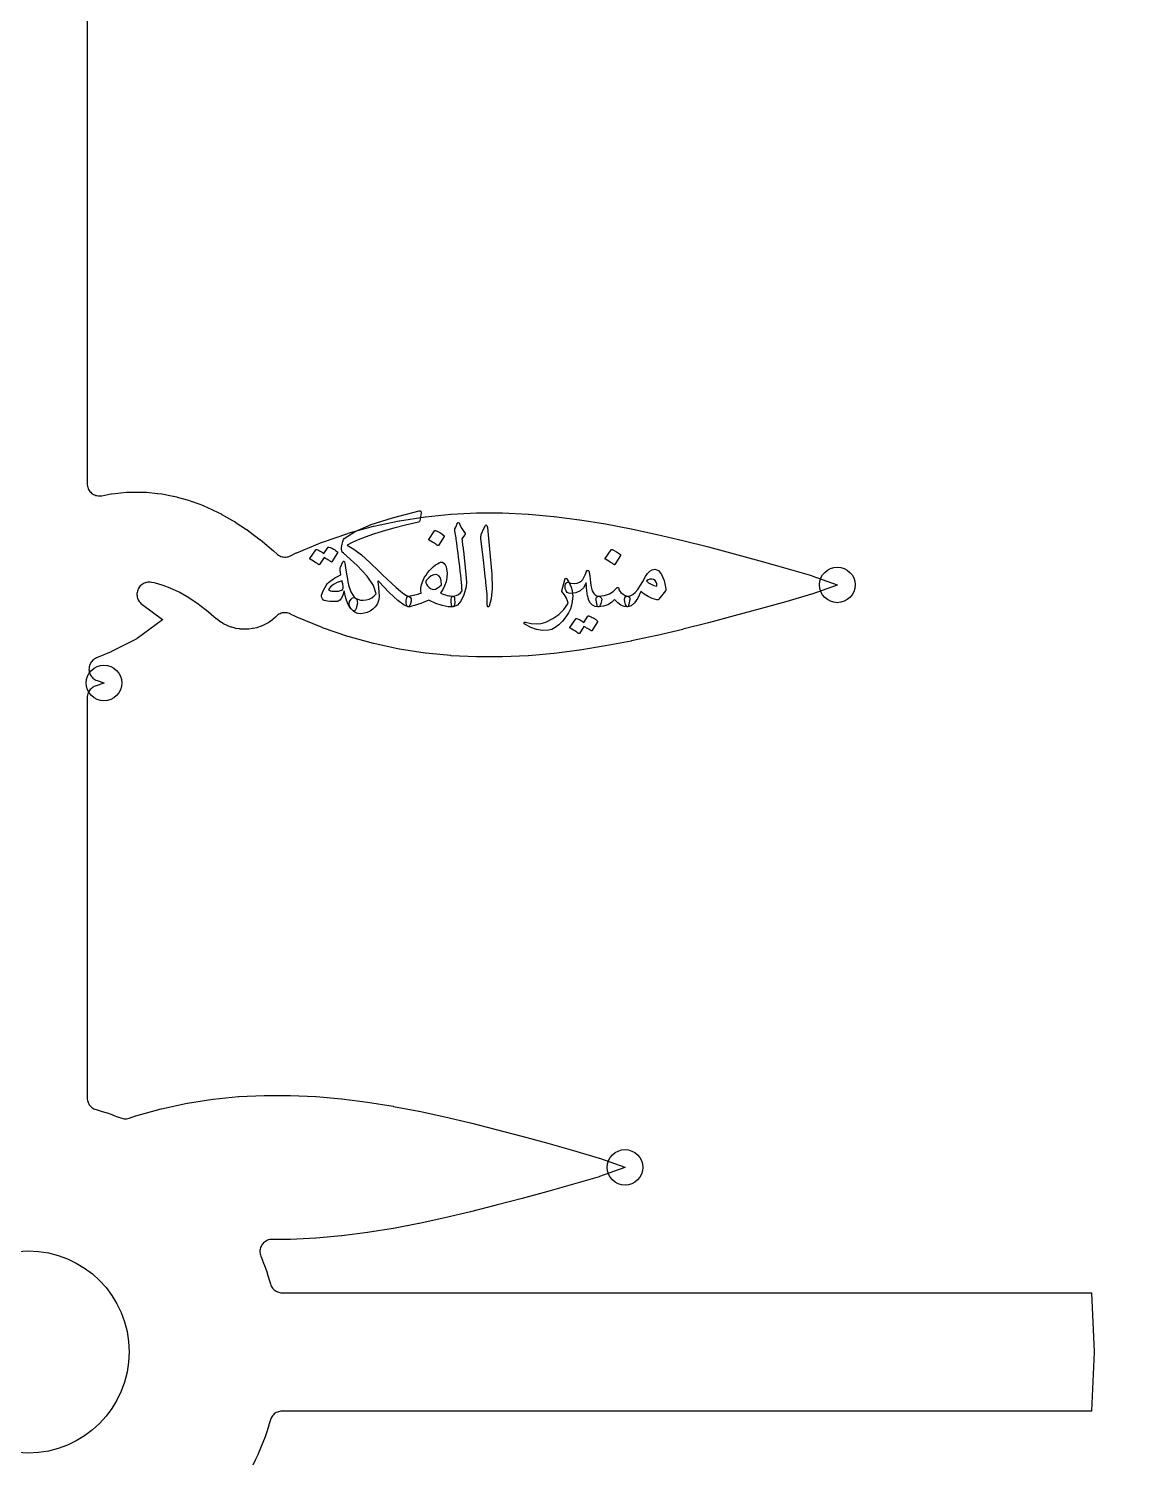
# Model space of a CAD drawing. Header units: millimetres. Extents: x -61 to 61, y -61 to 61.
# Drawn here: x 0.01 to 22.94, y -2.22 to 27.15 of the extents above; entities that cross this region are included whole.
import ezdxf

# ---------------------------------------------------------------- set-up
doc = ezdxf.new("R2010")
doc.units = ezdxf.units.MM
for name, color, linetype in [('CUT_INNER', 6, 'Continuous'), ('ENGRAVE', 7, 'Continuous'), ('TEXT', 5, 'Continuous')]:
    doc.layers.add(name, color=color, linetype=linetype)

msp = doc.modelspace()

# ---------------------------------------------------------------- linework, layer by layer
at = {"layer": 'CUT_INNER'}
msp.add_lwpolyline([(1.215, 28.1836), (1.215, 17.8132), (1.2162, 17.7889), (1.2197, 17.7647), (1.2256, 17.7411), (1.2338, 17.7181), (1.2442, 17.696), (1.2567, 17.675), (1.2711, 17.6554), (1.2874, 17.6373), (1.3054, 17.6208), (1.3249, 17.6062), (1.3458, 17.5935), (1.3678, 17.5829), (1.3907, 17.5745), (1.4143, 17.5684), (1.4384, 17.5647), (1.4628, 17.5633), (1.4871, 17.5642), (1.5113, 17.5676), (1.7022, 17.6035), (1.7079, 17.6045), (1.7854, 17.6154), (1.7912, 17.6161), (2.0196, 17.6376), (2.0255, 17.638), (2.1051, 17.6418), (2.111, 17.6419), (2.3393, 17.6419), (2.3452, 17.6418), (2.4248, 17.638), (2.4307, 17.6376), (2.6591, 17.6161), (2.6648, 17.6154), (2.7424, 17.6045), (2.7481, 17.6035), (2.9767, 17.5604), (2.9822, 17.5593), (3.0559, 17.542), (3.0613, 17.5406), (3.2903, 17.4758), (3.2953, 17.4743), (3.3638, 17.4517), (3.3688, 17.45), (3.5982, 17.3635), (3.6029, 17.3617), (3.6652, 17.3352), (3.6698, 17.3332), (3.8997, 17.2249), (3.9038, 17.2228), (3.9598, 17.1939), (3.9639, 17.1917), (4.1942, 17.0614), (4.1979, 17.0593), (4.2475, 17.0289), (4.2511, 17.0266), (4.4819, 16.8744), (4.4852, 16.8722), (4.5288, 16.8414), (4.5319, 16.8391), (4.7632, 16.6648), (4.766, 16.6626), (4.804, 16.6321), (4.8068, 16.6299), (5.0373, 16.4344), (5.0419, 16.4303), (5.1008, 16.3751), (5.1203, 16.3587), (5.1413, 16.3443), (5.1637, 16.3321), (5.1871, 16.3223), (5.2115, 16.3149), (5.2365, 16.3101), (5.2618, 16.3078), (5.2873, 16.3081), (5.3126, 16.3109), (5.3374, 16.3164), (5.3616, 16.3243), (5.3849, 16.3347), (5.5025, 16.3944), (5.5113, 16.3984), (6.0313, 16.6136), (6.0388, 16.6164), (6.5598, 16.7937), (6.5669, 16.7959), (7.0881, 16.9393), (7.0951, 16.941), (7.6164, 17.0526), (7.6233, 17.0539), (8.1447, 17.1353), (8.1515, 17.1362), (8.6731, 17.1889), (8.6796, 17.1893), (9.2015, 17.2147), (9.2077, 17.2149), (9.73, 17.2145), (9.7357, 17.2143), (10.2585, 17.1898), (10.2638, 17.1895), (10.787, 17.1428), (10.7917, 17.1423), (11.3156, 17.0755), (11.3197, 17.0749), (11.8441, 16.9901), (11.8477, 16.9894), (12.3727, 16.889), (12.3756, 16.8884), (12.9012, 16.7746), (12.9036, 16.7741), (13.4298, 16.6494), (13.4316, 16.649), (13.9583, 16.5157), (13.9596, 16.5153), (14.4862, 16.3757), (15.0146, 16.231), (15.5431, 16.0822), (15.5444, 16.0818), (16.0684, 15.9283), (16.0755, 15.926), (16.5943, 15.7396), (16.5994, 15.7374), (16.5943, 15.7352), (16.0755, 15.5488), (16.0684, 15.5465), (15.5444, 15.393), (15.5431, 15.3926), (15.0163, 15.2443), (14.4882, 15.0996), (13.9596, 14.9595), (13.9583, 14.9591), (13.4316, 14.8259), (13.4298, 14.8254), (12.9036, 14.7007), (12.9012, 14.7002), (12.3756, 14.5865), (12.3727, 14.5858), (11.8477, 14.4854), (11.8441, 14.4848), (11.3197, 14.4), (11.3156, 14.3994), (10.7917, 14.3325), (10.787, 14.332), (10.2638, 14.2853), (10.2585, 14.285), (9.7357, 14.2605), (9.73, 14.2604), (9.2077, 14.2599), (9.2015, 14.2601), (8.6796, 14.2855), (8.6731, 14.286), (8.1515, 14.3387), (8.1447, 14.3395), (7.6233, 14.421), (7.6164, 14.4222), (7.0951, 14.5338), (7.0881, 14.5355), (6.5669, 14.6789), (6.5598, 14.6811), (6.0388, 14.8584), (6.0313, 14.8612), (5.5113, 15.0764), (5.5025, 15.0805), (5.3848, 15.1402), (5.3622, 15.1503), (5.3387, 15.1581), (5.3146, 15.1635), (5.29, 15.1666), (5.2652, 15.1672), (5.2405, 15.1653), (5.2162, 15.161), (5.1923, 15.1543), (5.1693, 15.1453), (5.1472, 15.1341), (5.1264, 15.1207), (5.107, 15.1053), (5.0892, 15.0881), (5.0883, 15.0872), (5.0795, 15.0787), (5.0215, 15.0278), (5.0119, 15.0202), (4.9492, 14.9752), (4.9389, 14.9686), (4.8721, 14.93), (4.8612, 14.9244), (4.7909, 14.8925), (4.7795, 14.888), (4.7065, 14.8632), (4.6947, 14.8598), (4.6195, 14.8423), (4.6075, 14.8401), (4.531, 14.83), (4.5188, 14.829), (4.4417, 14.8265), (4.4294, 14.8267), (4.3524, 14.8317), (4.3402, 14.8331), (4.2641, 14.8457), (4.2521, 14.8482), (4.1776, 14.8682), (4.1659, 14.872), (4.0937, 14.8991), (4.0825, 14.904), (4.0133, 14.9381), (4.0025, 14.9441), (3.937, 14.9848), (3.9269, 14.9918), (3.8633, 15.0406), (3.8585, 15.0444), (3.6521, 15.2195), (3.6408, 15.2285), (3.4624, 15.363), (3.4496, 15.3721), (3.279, 15.4846), (3.2644, 15.4935), (3.1024, 15.5851), (3.0859, 15.5936), (2.9327, 15.6658), (2.9143, 15.6736), (2.7697, 15.7281), (2.7495, 15.7348), (2.6127, 15.7735), (2.591, 15.7786), (2.531, 15.7899), (2.5063, 15.7933), (2.4814, 15.7942), (2.4566, 15.7926), (2.432, 15.7886), (2.408, 15.7821), (2.3847, 15.7733), (2.3624, 15.7622), (2.3413, 15.749), (2.3216, 15.7337), (2.3036, 15.7165), (2.2873, 15.6976), (2.2731, 15.6772), (2.2609, 15.6555), (2.2509, 15.6327), (2.2433, 15.609), (2.238, 15.5847), (2.2352, 15.5599), (2.2349, 15.535), (2.237, 15.5102), (2.2416, 15.4857), (2.2487, 15.4618), (2.258, 15.4388), (2.2696, 15.4167), (2.2834, 15.396), (2.2991, 15.3767), (2.3167, 15.359), (2.336, 15.3432), (2.7597, 15.0296), (2.7642, 15.026), (2.7597, 15.0223), (2.2406, 14.6381), (2.2363, 14.6352), (2.2317, 14.6326), (1.7124, 14.369), (1.7036, 14.365), (1.4053, 14.2415), (1.3826, 14.2308), (1.3612, 14.2179), (1.3412, 14.2029), (1.3227, 14.1859), (1.3061, 14.1672), (1.2914, 14.147), (1.2788, 14.1253), (1.2684, 14.1025), (1.2604, 14.0788), (1.2547, 14.0544), (1.2516, 14.0296), (1.2509, 14.0046), (1.2528, 13.9796), (1.2571, 13.955), (1.2639, 13.9309), (1.273, 13.9076), (1.2845, 13.8853), (1.2981, 13.8643), (1.3137, 13.8447), (1.3312, 13.8269), (1.3504, 13.8108), (1.3712, 13.7968), (1.3932, 13.7849), (1.4163, 13.7752), (1.5522, 13.7264), (1.5573, 13.7242), (1.5522, 13.7221), (1.3805, 13.6604), (1.3569, 13.6505), (1.3345, 13.6383), (1.3134, 13.6239), (1.2939, 13.6074), (1.2762, 13.589), (1.2605, 13.5689), (1.2469, 13.5473), (1.2356, 13.5244), (1.2266, 13.5005), (1.2202, 13.4758), (1.2163, 13.4506), (1.215, 13.4251), (1.215, 5.2115), (1.2162, 5.1868), (1.2199, 5.1623), (1.226, 5.1383), (1.2344, 5.115), (1.2451, 5.0927), (1.2579, 5.0715), (1.2728, 5.0517), (1.2896, 5.0334), (1.308, 5.017), (1.3281, 5.0024), (1.3494, 4.9899), (1.372, 4.9795), (1.3954, 4.9714), (1.4975, 4.9418), (1.5004, 4.9409), (1.6183, 4.9036), (1.6212, 4.9026), (1.7382, 4.8624), (1.7411, 4.8614), (1.857, 4.8183), (1.8598, 4.8172), (1.8982, 4.8018), (1.9221, 4.7936), (1.9468, 4.7879), (1.9719, 4.7847), (1.9971, 4.784), (2.0224, 4.7859), (2.0473, 4.7904), (2.0716, 4.7973), (2.2058, 4.843), (2.2129, 4.8451), (2.7341, 4.9885), (2.7411, 4.9902), (3.2624, 5.1018), (3.2693, 5.1031), (3.7907, 5.1845), (3.7974, 5.1854), (4.3191, 5.2381), (4.3256, 5.2386), (4.8475, 5.2639), (4.8537, 5.2641), (5.376, 5.2637), (5.3817, 5.2636), (5.9045, 5.2391), (5.9097, 5.2387), (6.433, 5.192), (6.4377, 5.1915), (6.9616, 5.1247), (6.9657, 5.1241), (7.4901, 5.0393), (7.4937, 5.0387), (8.0187, 4.9382), (8.0216, 4.9376), (8.5472, 4.8238), (8.5496, 4.8233), (9.0758, 4.6986), (9.0776, 4.6982), (9.6043, 4.5649), (9.6056, 4.5646), (10.1322, 4.425), (10.6606, 4.2802), (11.1891, 4.1314), (11.1904, 4.1311), (11.7144, 3.9775), (11.7215, 3.9752), (12.2402, 3.7888), (12.2454, 3.7866), (12.2402, 3.7845), (11.7215, 3.5981), (11.7144, 3.5957), (11.1904, 3.4422), (11.1891, 3.4418), (10.6623, 3.2935), (10.1342, 3.1488), (9.6056, 3.0087), (9.6043, 3.0083), (9.0776, 2.8751), (9.0758, 2.8746), (8.5496, 2.75), (8.5472, 2.7494), (8.0216, 2.6357), (8.0187, 2.6351), (7.4937, 2.5346), (7.4901, 2.534), (6.9657, 2.4492), (6.9616, 2.4486), (6.4377, 2.3817), (6.433, 2.3812), (5.9097, 2.3346), (5.9045, 2.3342), (5.3817, 2.3097), (5.376, 2.3096), (5.0065, 2.3093), (4.9821, 2.3081), (4.958, 2.3045), (4.9344, 2.2986), (4.9114, 2.2904), (4.8894, 2.2801), (4.8684, 2.2676), (4.8488, 2.2531), (4.8307, 2.2369), (4.8142, 2.2189), (4.7996, 2.1994), (4.7869, 2.1786), (4.7764, 2.1566), (4.768, 2.1337), (4.7619, 2.1101), (4.7581, 2.086), (4.7567, 2.0617), (4.7576, 2.0374), (4.7609, 2.0132), (4.7666, 1.9895), (4.7745, 1.9665), (4.8172, 1.8598), (4.8183, 1.857), (4.8614, 1.7411), (4.8624, 1.7382), (4.9026, 1.6212), (4.9036, 1.6183), (4.9409, 1.5004), (4.9418, 1.4975), (4.9714, 1.3954), (4.9795, 1.372), (4.9899, 1.3494), (5.0024, 1.3281), (5.017, 1.308), (5.0334, 1.2896), (5.0517, 1.2728), (5.0715, 1.2579), (5.0927, 1.2451), (5.115, 1.2344), (5.1383, 1.226), (5.1623, 1.2199), (5.1868, 1.2162), (5.2115, 1.215), (21.8058, 1.215), (21.8115, 1.2147), (21.8121, 1.2091), (21.8712, 0.0061), (21.8712, -0.0061), (21.8121, -1.2091), (21.8115, -1.2147), (21.8058, -1.215), (5.2115, -1.215), (5.1868, -1.2162), (5.1623, -1.2199), (5.1383, -1.226), (5.115, -1.2344), (5.0927, -1.2451), (5.0715, -1.2579), (5.0517, -1.2728), (5.0334, -1.2896), (5.017, -1.308), (5.0024, -1.3281), (4.9899, -1.3494), (4.9795, -1.372), (4.9714, -1.3954), (4.9418, -1.4975), (4.9409, -1.5004), (4.9036, -1.6183), (4.9026, -1.6212), (4.8624, -1.7382), (4.8614, -1.7411), (4.8183, -1.857), (4.8172, -1.8598), (4.7713, -1.9747), (4.7701, -1.9775), (4.7214, -2.0912), (4.7201, -2.094), (4.6686, -2.2064), (4.6673, -2.2092), (4.6131, -2.3203)], dxfattribs=at)
msp.add_circle((0, 0), 2.075, dxfattribs=at)
at = {"layer": 'ENGRAVE'}
for centre, radius in [((0, 17.3597), 40.0734), ((16.6003, 15.7374), 0.3645), ((1.5582, 13.7242), 0.3645), ((12.2462, 3.7866), 0.3645)]:
    msp.add_circle(centre, radius, dxfattribs=at)
at = {"layer": 'TEXT'}
for points in [[(8.0322, 17.2597), (8.039, 17.2593), (8.0449, 17.2579), (8.0499, 17.2556), (8.0539, 17.2525), (8.0589, 17.2466), (8.0618, 17.2385), (8.0626, 17.2284), (8.0612, 17.2162), (8.0346, 17.0492), (8.0323, 17.0414), (8.0279, 17.0352), (8.0214, 17.0306), (8.0128, 17.0274), (7.7453, 16.9628), (7.5018, 16.8997), (7.2824, 16.8381), (7.0871, 16.7781), (6.9159, 16.7196), (6.7691, 16.6625), (6.6467, 16.607), (6.5486, 16.553), (6.6847, 16.4694), (6.839, 16.3515), (7.0114, 16.1995), (7.202, 16.0133), (7.281, 15.9357), (7.3654, 15.8554), (7.4552, 15.7723), (7.5505, 15.6866), (7.6398, 15.6099), (7.7115, 15.5541), (7.7656, 15.5191), (7.8022, 15.5051), (7.8398, 15.4887), (7.8579, 15.4542), (7.8567, 15.4016), (7.8361, 15.3308), (7.8277, 15.3118), (7.8192, 15.2981), (7.8107, 15.29), (7.8022, 15.2872), (7.7128, 15.3196), (7.5826, 15.4167), (7.4115, 15.5786), (7.1996, 15.8052), (7.1871, 15.8123), (7.1784, 15.8142), (7.1737, 15.8111), (7.173, 15.8028), (7.189, 15.6893), (7.1984, 15.591), (7.2011, 15.5078), (7.1972, 15.4397), (7.1843, 15.3957), (7.1675, 15.3556), (7.1468, 15.3195), (7.1222, 15.2872), (7.0718, 15.2372), (7.0175, 15.1983), (6.9593, 15.1706), (6.8971, 15.1541), (6.8274, 15.1472), (6.7658, 15.1529), (6.7124, 15.1714), (6.6672, 15.2025), (6.6201, 15.2526), (6.5927, 15.3012), (6.585, 15.3482), (6.597, 15.3937), (6.6254, 15.4418), (6.6551, 15.47), (6.6859, 15.4781), (6.718, 15.4663), (6.7661, 15.4414), (6.8184, 15.427), (6.875, 15.4232), (6.9358, 15.43), (6.9959, 15.447), (7.0502, 15.4736), (7.0987, 15.5099), (7.1415, 15.5559), (7.0886, 15.723), (6.9588, 15.9171), (6.7522, 16.1381), (6.4687, 16.386), (6.4474, 16.4089), (6.4342, 16.4362), (6.4292, 16.4682), (6.4324, 16.5046), (6.4457, 16.576), (6.459, 16.6305), (6.4723, 16.668), (6.4857, 16.6885), (6.708, 16.8321), (7.0387, 16.9747), (7.4776, 17.1165), (8.0249, 17.2573), (8.026, 17.2574), (8.027, 17.2576), (8.0279, 17.258), (8.0285, 17.2585), (8.0292, 17.259), (8.03, 17.2594), (8.031, 17.2596), (8.0322, 17.2597)], [(8.3395, 16.8483), (8.3426, 16.8513), (8.3468, 16.8531), (8.3522, 16.8537), (8.3589, 16.8531), (8.4059, 16.8341), (8.4503, 16.8108), (8.4919, 16.7832), (8.5307, 16.7515), (8.5345, 16.7466), (8.5362, 16.7418), (8.5357, 16.737), (8.5331, 16.7321), (8.4194, 16.5482), (8.4152, 16.5438), (8.4097, 16.5427), (8.4031, 16.545), (8.3952, 16.5506), (8.3884, 16.5554), (8.3776, 16.5627), (8.363, 16.5724), (8.3444, 16.5845), (8.3215, 16.599), (8.2942, 16.6159), (8.2622, 16.6353), (8.2258, 16.6571), (8.2209, 16.6607), (8.2185, 16.6643), (8.2185, 16.668), (8.2209, 16.6716)], [(8.7582, 16.8846), (8.7746, 16.9241), (8.7873, 16.9554), (8.7963, 16.9785), (8.8018, 16.9935), (8.806, 17.003), (8.8115, 17.0098), (8.8181, 17.0139), (8.826, 17.0153), (8.8349, 17.0138), (8.8423, 17.0092), (8.8482, 17.0017), (8.8526, 16.9911), (8.8727, 16.9392), (8.8968, 16.8924), (8.9248, 16.8509), (8.9567, 16.8144), (8.9656, 16.8027), (8.9682, 16.7896), (8.9644, 16.7749), (8.9543, 16.7587), (8.901, 16.6837), (8.9046, 16.6501), (8.9083, 16.6172), (8.9119, 16.5848), (8.9155, 16.553), (8.9192, 16.5219), (8.9228, 16.4913), (8.9264, 16.4614), (8.9301, 16.432), (8.9635, 16.1603), (8.9839, 15.948), (8.9913, 15.7949), (8.9857, 15.7011), (8.94, 15.5309), (8.8804, 15.4052), (8.8069, 15.324), (8.7195, 15.2872), (8.7171, 15.2872), (8.7147, 15.2872), (8.7122, 15.2872), (8.7098, 15.2872), (8.6955, 15.3009), (8.6862, 15.332), (8.6821, 15.3807), (8.6832, 15.447), (8.6855, 15.4715), (8.6923, 15.4893), (8.7036, 15.5005), (8.7195, 15.5051), (8.7809, 15.5173), (8.832, 15.5396), (8.8729, 15.5718), (8.9034, 15.614), (8.9014, 15.6647), (8.8977, 15.7223), (8.8923, 15.7869), (8.8853, 15.8584), (8.8767, 15.9366), (8.8668, 16.0212), (8.8556, 16.1121), (8.8429, 16.2093), (8.8313, 16.3049), (8.8205, 16.3909), (8.8107, 16.4671), (8.8018, 16.5337), (8.7941, 16.5905), (8.7879, 16.6377), (8.7832, 16.6752), (8.78, 16.7031), (8.7558, 16.841), (8.755, 16.8546), (8.7552, 16.8664), (8.7563, 16.8764), (8.7582, 16.8846)], [(9.3584, 16.9088), (9.3816, 16.9536), (9.4002, 16.9693), (9.4143, 16.956), (9.4238, 16.9136), (9.4794, 16.3207), (9.5126, 15.9567), (9.52, 15.666), (9.5017, 15.4485), (9.4577, 15.3042), (9.4496, 15.2924), (9.4425, 15.286), (9.4363, 15.2851), (9.431, 15.2897), (9.4268, 15.2968), (9.4238, 15.306), (9.422, 15.3174), (9.4214, 15.3308), (9.4214, 15.4356), (9.4165, 15.5468), (9.4068, 15.6643), (9.3923, 15.7882), (9.3891, 15.8206), (9.3796, 15.908), (9.3637, 16.0505), (9.3415, 16.2481), (9.2882, 16.6861), (9.287, 16.7094), (9.2882, 16.7309), (9.2919, 16.7506), (9.2979, 16.7684)], [(6.1541, 16.5095), (6.1571, 16.5125), (6.1613, 16.5143), (6.1668, 16.5149), (6.1734, 16.5143), (6.1973, 16.5054), (6.2203, 16.4955), (6.2427, 16.4848), (6.2642, 16.4731), (6.2852, 16.4604), (6.3057, 16.4465), (6.3257, 16.4314), (6.3453, 16.4151), (6.3491, 16.4101), (6.3507, 16.4048), (6.3503, 16.3992), (6.3477, 16.3933), (6.2315, 16.2093), (6.2284, 16.2069), (6.2237, 16.2069), (6.2175, 16.2093), (6.2098, 16.2142), (6.2045, 16.2186), (6.1958, 16.2248), (6.1839, 16.2326), (6.1686, 16.242), (6.1499, 16.2533), (6.1275, 16.2665), (6.1014, 16.2817), (6.0718, 16.2989), (5.9798, 16.1561), (5.9756, 16.1517), (5.9702, 16.1507), (5.9635, 16.1529), (5.9556, 16.1585), (5.9488, 16.1634), (5.9381, 16.1706), (5.9234, 16.1803), (5.9048, 16.1924), (5.882, 16.2069), (5.8546, 16.2239), (5.8227, 16.2432), (5.7862, 16.265), (5.7824, 16.2686), (5.7808, 16.2723), (5.7812, 16.2759), (5.7838, 16.2795), (5.9024, 16.4562), (5.9054, 16.4592), (5.9096, 16.461), (5.9151, 16.4617), (5.9217, 16.461), (5.942, 16.4545), (5.9617, 16.4468), (5.9807, 16.4381), (5.9992, 16.4284), (6.017, 16.4177), (6.0343, 16.4063), (6.0509, 16.3941), (6.067, 16.3812)], [(11.9602, 16.4562), (11.9632, 16.4592), (11.9674, 16.461), (11.9729, 16.4617), (11.9795, 16.461), (12.0266, 16.442), (12.0709, 16.4187), (12.1125, 16.3912), (12.1513, 16.3594), (12.1551, 16.3546), (12.1568, 16.3497), (12.1563, 16.3449), (12.1538, 16.34), (12.04, 16.1561), (12.0358, 16.1517), (12.0303, 16.1507), (12.0237, 16.1529), (12.0158, 16.1585), (12.009, 16.1634), (11.9983, 16.1706), (11.9836, 16.1803), (11.965, 16.1924), (11.9422, 16.2069), (11.9148, 16.2239), (11.8829, 16.2432), (11.8464, 16.265), (11.8416, 16.2686), (11.8391, 16.2723), (11.8391, 16.2759), (11.8416, 16.2795)], [(6.7204, 15.4639), (6.742, 15.4399), (6.7537, 15.4064), (6.7554, 15.3636), (6.747, 15.3115), (6.7295, 15.2529), (6.7107, 15.2152), (6.6908, 15.1985), (6.6696, 15.2025), (6.6098, 15.2602), (6.5589, 15.3484), (6.5167, 15.4671), (6.4832, 15.6164), (6.4568, 15.5287), (6.4282, 15.4639), (6.3975, 15.4222), (6.3646, 15.4034), (6.347, 15.4002), (6.328, 15.398), (6.3077, 15.3966), (6.286, 15.3962), (6.2631, 15.3963), (6.2391, 15.3968), (6.2141, 15.3975), (6.188, 15.3986), (6.142, 15.403), (6.1057, 15.4089), (6.0791, 15.4163), (6.0621, 15.4252), (6.0388, 15.4517), (6.0246, 15.4778), (6.0195, 15.5037), (6.0234, 15.5293), (6.0576, 15.6143), (6.0875, 15.6805), (6.1132, 15.728), (6.1347, 15.7568), (6.1634, 15.784), (6.1937, 15.81), (6.2257, 15.8348), (6.2594, 15.8584), (6.295, 15.881), (6.3329, 15.9026), (6.373, 15.9233), (6.4155, 15.9431), (6.4034, 16.0375), (6.4009, 16.057), (6.4009, 16.0744), (6.4034, 16.0897), (6.4082, 16.1029), (6.459, 16.2118), (6.4696, 16.2252), (6.4796, 16.2245), (6.489, 16.2095), (6.4978, 16.1803), (6.512, 16.0874), (6.5256, 16.0021), (6.5386, 15.9246), (6.551, 15.8548), (6.5631, 15.7928), (6.5752, 15.7389), (6.5873, 15.693), (6.5994, 15.6551), (6.6251, 15.5923), (6.6539, 15.5396), (6.6856, 15.4967), (6.7204, 15.4639)], [(8.4896, 16.2045), (8.4931, 16.2044), (8.4962, 16.2042), (8.4991, 16.2038), (8.5017, 16.2033), (8.5041, 16.2026), (8.5065, 16.2018), (8.5089, 16.2008), (8.5114, 16.1997), (8.5378, 16.1777), (8.5592, 16.1482), (8.5753, 16.1112), (8.5864, 16.0666), (8.5956, 15.9759), (8.5918, 15.8881), (8.575, 15.8029), (8.5452, 15.7205), (8.5365, 15.7011), (8.5271, 15.6817), (8.5171, 15.6624), (8.5065, 15.643), (8.4953, 15.6237), (8.4835, 15.6043), (8.4711, 15.5849), (8.4581, 15.5656), (8.495, 15.5529), (8.5307, 15.5417), (8.5652, 15.5318), (8.5985, 15.5232), (8.6306, 15.5162), (8.6614, 15.5108), (8.6911, 15.5071), (8.7195, 15.5051), (8.7304, 15.5013), (8.7389, 15.4899), (8.7449, 15.471), (8.7485, 15.4446), (8.7522, 15.3776), (8.7485, 15.329), (8.7377, 15.2989), (8.7195, 15.2872), (8.6157, 15.2879), (8.4981, 15.3115), (8.3665, 15.358), (8.2209, 15.4276), (8.1721, 15.4046), (8.1175, 15.3816), (8.0571, 15.3586), (7.991, 15.3357), (7.9249, 15.3145), (7.8718, 15.2994), (7.8317, 15.2903), (7.8047, 15.2872), (7.7911, 15.2906), (7.7793, 15.3006), (7.7693, 15.3172), (7.7611, 15.3405), (7.758, 15.3538), (7.756, 15.3671), (7.755, 15.3804), (7.7551, 15.3937), (7.7559, 15.407), (7.7572, 15.4204), (7.7589, 15.4337), (7.7611, 15.447), (7.7684, 15.4715), (7.778, 15.4893), (7.7901, 15.5005), (7.8047, 15.5051), (7.8393, 15.5113), (7.873, 15.5181), (7.9059, 15.5253), (7.9378, 15.5329), (7.9691, 15.541), (8.0001, 15.5495), (8.0308, 15.5585), (8.0612, 15.568), (8.0567, 15.6223), (8.06, 15.6787), (8.0712, 15.7373), (8.0902, 15.7979), (8.1114, 15.8468), (8.1359, 15.8941), (8.164, 15.9399), (8.1955, 15.9843), (8.2308, 16.0271), (8.2703, 16.0684), (8.3137, 16.1082), (8.3613, 16.1464), (8.3984, 16.1718), (8.4321, 16.19), (8.4625, 16.2009), (8.4896, 16.2045)], [(8.3807, 15.948), (8.3239, 15.9448), (8.2699, 15.9232), (8.2187, 15.8831), (8.1701, 15.8245), (8.1618, 15.8052), (8.1635, 15.781), (8.1751, 15.7519), (8.1967, 15.718), (8.2253, 15.6863), (8.2554, 15.6636), (8.287, 15.65), (8.3202, 15.6454), (8.3565, 15.6513), (8.3952, 15.669), (8.4363, 15.6985), (8.4799, 15.7398), (8.4764, 15.8209), (8.4587, 15.8826), (8.4268, 15.925), (8.3807, 15.948)], [(10.1934, 14.9291), (10.1858, 14.9341), (10.1801, 14.9393), (10.1762, 14.9449), (10.174, 14.9508), (10.1736, 14.9557), (10.1746, 14.9605), (10.1772, 14.9654), (10.1813, 14.9702), (10.1855, 14.9731), (10.191, 14.9744), (10.1976, 14.9743), (10.2055, 14.9726), (10.3185, 14.9474), (10.4251, 14.9393), (10.5254, 14.9486), (10.6194, 14.975), (10.7647, 15.0448), (10.8886, 15.1305), (10.991, 15.2323), (11.0719, 15.3502), (11.0731, 15.3524), (11.0741, 15.3544), (11.0749, 15.3561), (11.0756, 15.3574), (11.0761, 15.3586), (11.0765, 15.3599), (11.0767, 15.3611), (11.0768, 15.3623), (11.0691, 15.411), (11.0459, 15.4676), (11.0073, 15.532), (10.9533, 15.6043), (10.9514, 15.6088), (10.9503, 15.6128), (10.9502, 15.6161), (10.9509, 15.6188), (11.0211, 15.8657), (11.0288, 15.8749), (11.0423, 15.8687), (11.0615, 15.8471), (11.0865, 15.81), (11.1172, 15.7539), (11.1415, 15.692), (11.1595, 15.6244), (11.1712, 15.5511), (11.1734, 15.5096), (11.1706, 15.4579), (11.1625, 15.3959), (11.1494, 15.3236), (11.1259, 15.2458), (11.0871, 15.165), (11.0328, 15.0812), (10.963, 14.9944), (10.8879, 14.9173), (10.8148, 14.8601), (10.7438, 14.8229), (10.675, 14.8056), (10.5533, 14.8034), (10.4324, 14.8232), (10.3124, 14.8651), (10.1934, 14.9291)], [(11.4858, 16.0351), (11.4965, 16.0309), (11.5045, 16.023), (11.5098, 16.0115), (11.5124, 15.9964), (11.5139, 15.9859), (11.5157, 15.9713), (11.5181, 15.9526), (11.5209, 15.9298), (11.5241, 15.9031), (11.5278, 15.8726), (11.532, 15.8384), (11.5366, 15.8003), (11.5463, 15.7277), (11.5584, 15.6672), (11.5729, 15.6188), (11.5899, 15.5825), (11.6106, 15.5541), (11.6364, 15.5317), (11.6675, 15.5154), (11.7036, 15.5051), (11.7373, 15.4939), (11.7587, 15.4748), (11.7676, 15.4479), (11.7641, 15.4131), (11.7496, 15.358), (11.7351, 15.3187), (11.7206, 15.2951), (11.706, 15.2872), (11.6351, 15.2963), (11.5772, 15.3236), (11.5322, 15.3689), (11.5003, 15.4325), (11.4943, 15.4525), (11.4885, 15.4739), (11.4828, 15.4967), (11.4773, 15.5208), (11.4723, 15.5464), (11.4679, 15.5737), (11.4644, 15.6027), (11.4616, 15.6333), (11.4592, 15.6631), (11.4571, 15.6896), (11.455, 15.7128), (11.4531, 15.7326), (11.4515, 15.7488), (11.4504, 15.761), (11.4497, 15.7693), (11.4495, 15.7737), (11.4493, 15.7758), (11.4489, 15.777), (11.4481, 15.7776), (11.4471, 15.7773), (11.4457, 15.7762), (11.444, 15.774), (11.4421, 15.7708), (11.4398, 15.7664), (11.391, 15.6792), (11.3242, 15.6158), (11.2397, 15.5763), (11.1373, 15.5607), (11.0937, 15.5657), (11.0598, 15.5831), (11.0356, 15.6129), (11.0211, 15.6551), (11.0166, 15.6934), (11.0175, 15.7259), (11.0238, 15.7527), (11.0356, 15.7737), (11.0502, 15.7884), (11.0647, 15.7961), (11.0792, 15.7969), (11.0937, 15.7907), (11.1063, 15.7822), (11.1173, 15.7761), (11.1268, 15.7725), (11.1349, 15.7713), (11.2049, 15.7689), (11.2649, 15.7761), (11.315, 15.7931), (11.3551, 15.8197), (11.3785, 15.8454), (11.4029, 15.8862), (11.4282, 15.9422), (11.4543, 16.0133), (11.459, 16.0247), (11.4658, 16.0321), (11.4747, 16.0355), (11.4858, 16.0351)], [(12.858, 16.0569), (12.9338, 16.0299), (12.9966, 15.954), (13.0464, 15.8291), (13.0831, 15.6551), (13.0845, 15.6426), (13.0837, 15.6315), (13.0809, 15.622), (13.0759, 15.614), (12.9428, 15.447), (12.9335, 15.4368), (12.9228, 15.4306), (12.9105, 15.4284), (12.8968, 15.43), (12.8063, 15.4609), (12.7213, 15.5002), (12.6417, 15.548), (12.5676, 15.6043), (12.5079, 15.4656), (12.4424, 15.3665), (12.3711, 15.3071), (12.2941, 15.2872), (12.2855, 15.2904), (12.2766, 15.3), (12.2674, 15.3158), (12.2578, 15.3381), (12.2432, 15.3931), (12.2379, 15.4373), (12.242, 15.4706), (12.2554, 15.493), (12.2633, 15.4983), (12.2724, 15.502), (12.2826, 15.5043), (12.2941, 15.5051), (12.3492, 15.5144), (12.403, 15.5402), (12.4557, 15.5822), (12.5071, 15.6406), (12.5297, 15.6745), (12.5634, 15.7301), (12.6083, 15.8076), (12.6644, 15.9068), (12.7083, 15.9725), (12.7552, 16.0194), (12.8051, 16.0475), (12.858, 16.0569)], [(6.4421, 15.8197), (6.3439, 15.7849), (6.2648, 15.7435), (6.2048, 15.6954), (6.1638, 15.6406), (6.1821, 15.6285), (6.2055, 15.6188), (6.2341, 15.6116), (6.2678, 15.6067), (6.2873, 15.6059), (6.3069, 15.6058), (6.3266, 15.6065), (6.3465, 15.6079), (6.3665, 15.6104), (6.3867, 15.6143), (6.4071, 15.6195), (6.4276, 15.6261), (6.4512, 15.6415), (6.4639, 15.6684), (6.4657, 15.7069), (6.4566, 15.7568), (6.4503, 15.7798), (6.4457, 15.7979), (6.443, 15.8112), (6.4421, 15.8197)], [(12.2941, 15.5051), (12.3133, 15.4989), (12.3274, 15.4924), (12.3363, 15.4856), (12.3401, 15.4784), (12.3419, 15.4676), (12.3425, 15.4542), (12.3419, 15.4385), (12.3401, 15.4204), (12.3309, 15.3621), (12.3202, 15.3205), (12.3079, 15.2956), (12.2941, 15.2872), (12.2288, 15.2965), (12.1634, 15.3242), (12.0981, 15.3703), (12.0328, 15.4349), (11.9704, 15.3757), (11.8948, 15.3314), (11.8059, 15.3019), (11.7036, 15.2872), (11.6926, 15.2895), (11.6836, 15.2963), (11.6768, 15.3077), (11.6721, 15.3236), (11.6528, 15.4252), (11.6507, 15.4365), (11.6516, 15.4488), (11.6555, 15.462), (11.6625, 15.476), (11.6705, 15.4869), (11.68, 15.4954), (11.6911, 15.5014), (11.7036, 15.5051), (11.8258, 15.5232), (11.9263, 15.5559), (12.0049, 15.6031), (12.0618, 15.6648), (12.0685, 15.6733), (12.0763, 15.6793), (12.0854, 15.683), (12.0957, 15.6842), (12.1052, 15.6828), (12.112, 15.6787), (12.1161, 15.6719), (12.1175, 15.6624), (12.1178, 15.6533), (12.1187, 15.6454), (12.1202, 15.6388), (12.1223, 15.6333), (12.163, 15.5845), (12.2052, 15.5468), (12.2489, 15.5203), (12.2941, 15.5051)], [(12.6838, 15.8197), (12.7292, 15.7819), (12.7806, 15.7507), (12.8381, 15.7262), (12.9016, 15.7084), (12.8981, 15.756), (12.8853, 15.7949), (12.863, 15.825), (12.8314, 15.8463), (12.795, 15.8574), (12.7582, 15.8566), (12.7212, 15.844), (12.6838, 15.8197)], [(11.4858, 15.0961), (11.4888, 15.0991), (11.4931, 15.1009), (11.4985, 15.1015), (11.5052, 15.1009), (11.529, 15.092), (11.552, 15.0821), (11.5744, 15.0714), (11.5959, 15.0598), (11.6169, 15.047), (11.6374, 15.0331), (11.6574, 15.018), (11.677, 15.0017), (11.6808, 14.9967), (11.6824, 14.9914), (11.682, 14.9858), (11.6794, 14.9799), (11.5632, 14.7959), (11.5601, 14.7935), (11.5554, 14.7935), (11.5492, 14.7959), (11.5415, 14.8008), (11.5362, 14.8053), (11.5275, 14.8114), (11.5156, 14.8192), (11.5003, 14.8286), (11.4816, 14.8399), (11.4592, 14.8531), (11.4332, 14.8683), (11.4035, 14.8855), (11.3115, 14.7427), (11.3073, 14.7383), (11.3019, 14.7373), (11.2952, 14.7395), (11.2873, 14.7451), (11.2805, 14.75), (11.2698, 14.7572), (11.2551, 14.7669), (11.2365, 14.779), (11.2137, 14.7935), (11.1863, 14.8105), (11.1544, 14.8298), (11.1179, 14.8516), (11.1141, 14.8552), (11.1125, 14.8589), (11.1129, 14.8625), (11.1155, 14.8661), (11.2341, 15.0428), (11.2371, 15.0458), (11.2414, 15.0476), (11.2468, 15.0483), (11.2535, 15.0476), (11.2737, 15.0411), (11.2934, 15.0334), (11.3124, 15.0247), (11.3309, 15.015), (11.3487, 15.0043), (11.366, 14.9929), (11.3826, 14.9807), (11.3987, 14.9678)]]:
    msp.add_lwpolyline(points, close=True, dxfattribs=at)

doc.saveas('drawing.dxf')
